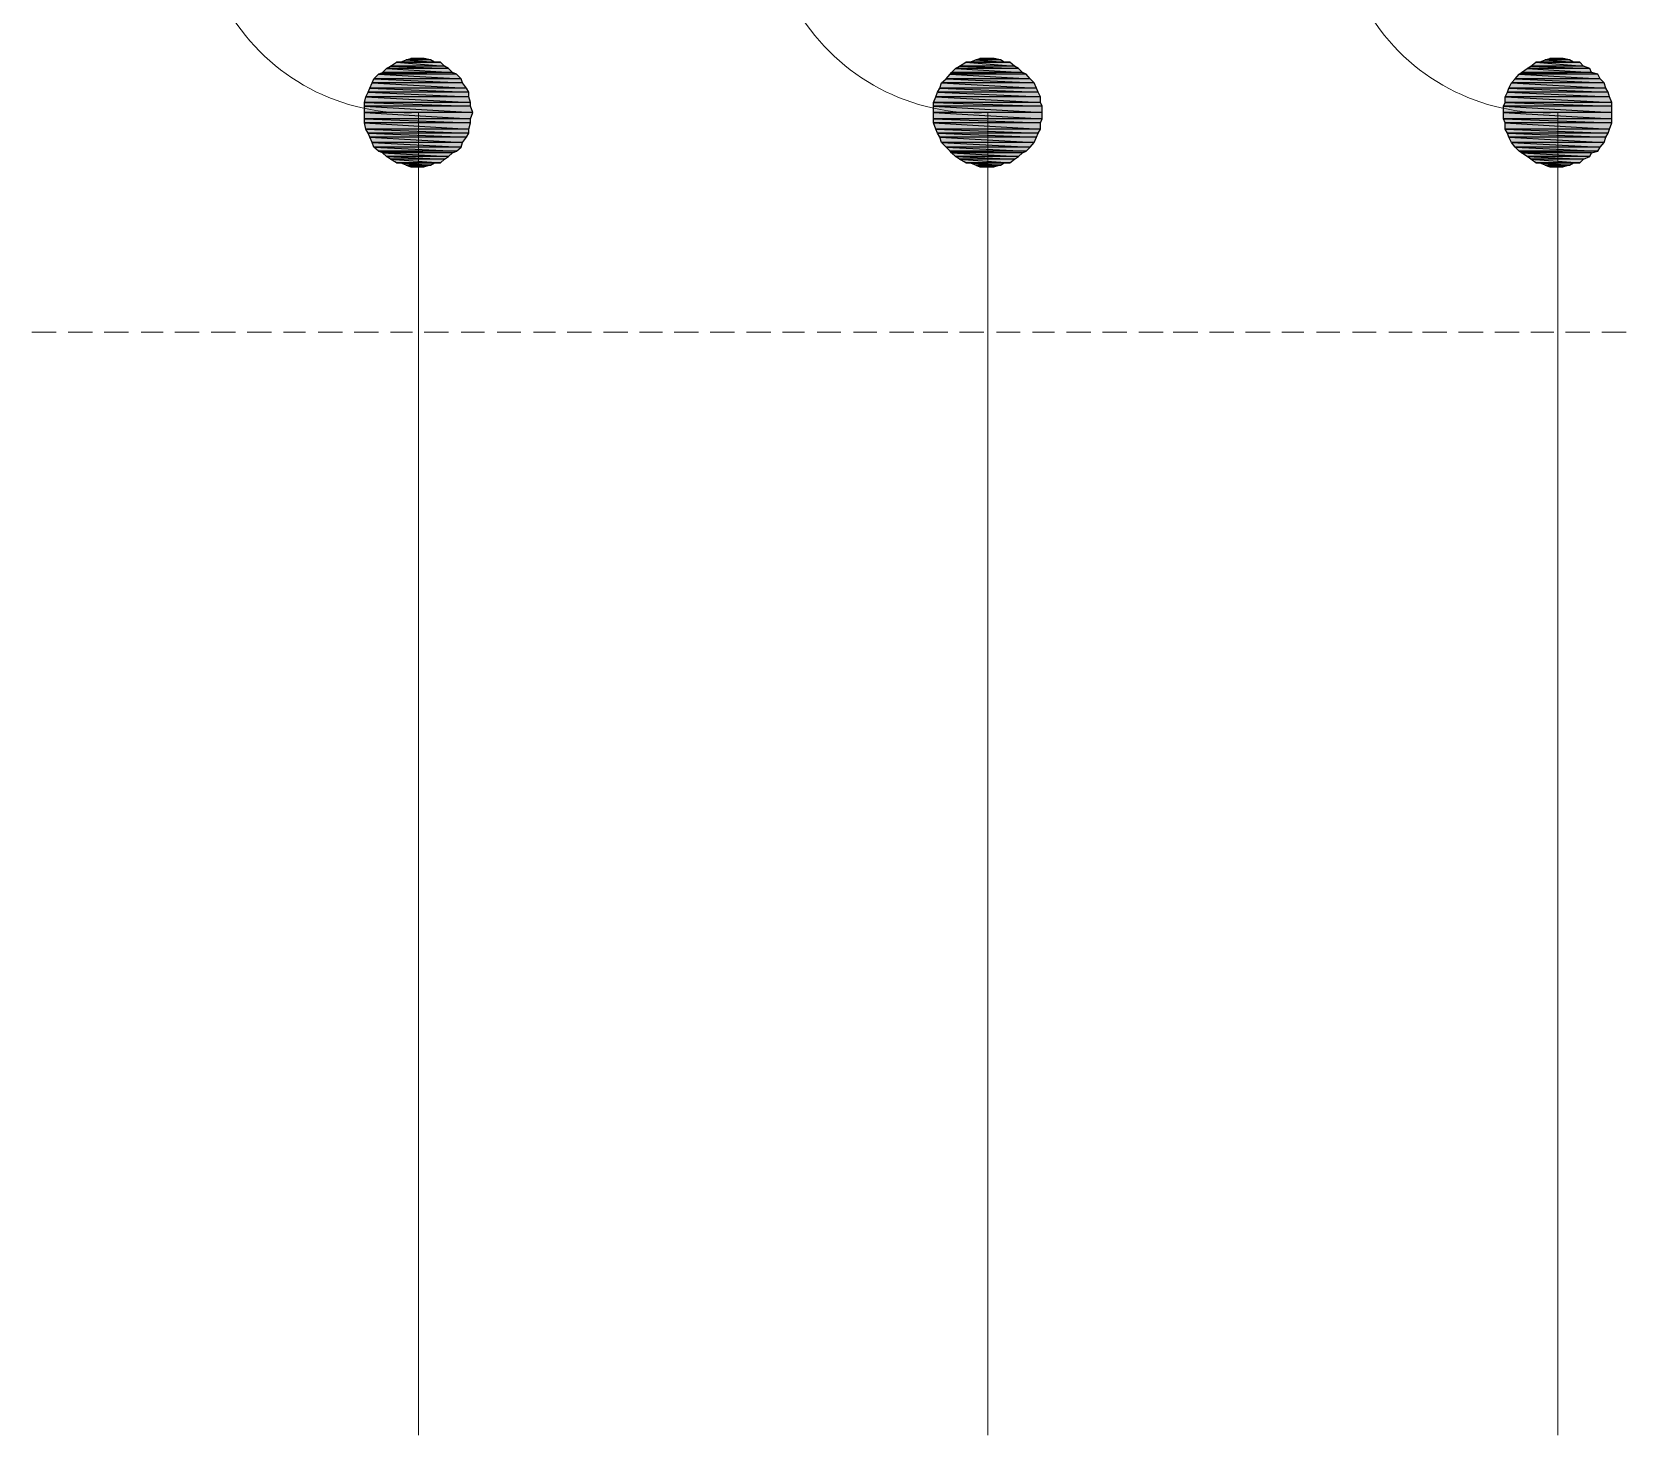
# Model space of a CAD drawing. Header units: millimetres. Extents: x 40 to 176, y -32 to 59.
# Drawn here: x 107.859 to 110.691, y 37.075 to 39.568 of the extents above; entities that cross this region are included whole.
import ezdxf

# ---------------------------------------------------------------- set-up
doc = ezdxf.new("R2010")
doc.units = ezdxf.units.MM
doc.layers.add('13 - Diagrama unifilar', color=7, linetype='Continuous', lineweight=30)

msp = doc.modelspace()

# ---------------------------------------------------------------- hatches: boundary and pattern name
at = {"layer": '13 - Diagrama unifilar', "true_color": 0x000007}
h = msp.add_hatch(color=7, dxfattribs=at)
h.paths.add_polyline_path([(108.5667, 39.5182), (108.5234, 39.5182), (108.5736, 39.514)])
h.paths.add_polyline_path([(108.5234, 39.5182), (108.5736, 39.514), (108.5136, 39.514)])
h = msp.add_hatch(color=7, dxfattribs=at)
h.paths.add_polyline_path([(108.5555, 39.521), (108.5317, 39.521), (108.5667, 39.5182)])
h.paths.add_polyline_path([(108.5317, 39.521), (108.5667, 39.5182), (108.5234, 39.5182)])
h = msp.add_hatch(color=7, dxfattribs=at)
h.paths.add_polyline_path([(109.5793, 39.5182), (109.536, 39.5182), (109.5863, 39.514)])
h.paths.add_polyline_path([(109.536, 39.5182), (109.5863, 39.514), (109.5248, 39.514)])
h = msp.add_hatch(color=7, dxfattribs=at)
h.paths.add_polyline_path([(109.5681, 39.521), (109.543, 39.521), (109.5793, 39.5182)])
h.paths.add_polyline_path([(109.543, 39.521), (109.5793, 39.5182), (109.536, 39.5182)])
h = msp.add_hatch(color=7, dxfattribs=at)
h.paths.add_polyline_path([(110.5906, 39.5182), (110.5473, 39.5182), (110.5975, 39.514)])
h.paths.add_polyline_path([(110.5473, 39.5182), (110.5975, 39.514), (110.5375, 39.514)])
h = msp.add_hatch(color=7, dxfattribs=at)
h.paths.add_polyline_path([(110.5794, 39.521), (110.5556, 39.521), (110.5906, 39.5182)])
h.paths.add_polyline_path([(110.5556, 39.521), (110.5906, 39.5182), (110.5473, 39.5182)])
h = msp.add_hatch(color=7, dxfattribs=at)
h.paths.add_polyline_path([(108.6128, 39.4931), (108.4745, 39.4931), (108.6211, 39.4847)])
h.paths.add_polyline_path([(108.4745, 39.4931), (108.6211, 39.4847), (108.4661, 39.4847)])
h = msp.add_hatch(color=7, dxfattribs=at)
h.paths.add_polyline_path([(108.6058, 39.4958), (108.4815, 39.4958), (108.6128, 39.4931)])
h.paths.add_polyline_path([(108.4815, 39.4958), (108.6128, 39.4931), (108.4745, 39.4931)])
h = msp.add_hatch(color=7, dxfattribs=at)
h.paths.add_polyline_path([(108.5988, 39.5028), (108.4884, 39.5028), (108.6058, 39.4958)])
h.paths.add_polyline_path([(108.4884, 39.5028), (108.6058, 39.4958), (108.4815, 39.4958)])
h = msp.add_hatch(color=7, dxfattribs=at)
h.paths.add_polyline_path([(108.5918, 39.507), (108.4954, 39.507), (108.5988, 39.5028)])
h.paths.add_polyline_path([(108.4954, 39.507), (108.5988, 39.5028), (108.4884, 39.5028)])
h = msp.add_hatch(color=7, dxfattribs=at)
h.paths.add_polyline_path([(108.5848, 39.514), (108.5066, 39.514), (108.5918, 39.507)])
h.paths.add_polyline_path([(108.5066, 39.514), (108.5918, 39.507), (108.4954, 39.507)])
h = msp.add_hatch(color=7, dxfattribs=at)
h.paths.add_polyline_path([(109.6254, 39.4931), (109.4899, 39.4931), (109.6324, 39.4847)])
h.paths.add_polyline_path([(109.4899, 39.4931), (109.6324, 39.4847), (109.4829, 39.4847)])
h = msp.add_hatch(color=7, dxfattribs=at)
h.paths.add_polyline_path([(109.6184, 39.4958), (109.4927, 39.4958), (109.6254, 39.4931)])
h.paths.add_polyline_path([(109.4927, 39.4958), (109.6254, 39.4931), (109.4899, 39.4931)])
h = msp.add_hatch(color=7, dxfattribs=at)
h.paths.add_polyline_path([(109.6114, 39.5028), (109.4997, 39.5028), (109.6184, 39.4958)])
h.paths.add_polyline_path([(109.4997, 39.5028), (109.6184, 39.4958), (109.4927, 39.4958)])
h = msp.add_hatch(color=7, dxfattribs=at)
h.paths.add_polyline_path([(109.6045, 39.507), (109.5067, 39.507), (109.6114, 39.5028)])
h.paths.add_polyline_path([(109.5067, 39.507), (109.6114, 39.5028), (109.4997, 39.5028)])
h = msp.add_hatch(color=7, dxfattribs=at)
h.paths.add_polyline_path([(109.5961, 39.514), (109.5179, 39.514), (109.6045, 39.507)])
h.paths.add_polyline_path([(109.5179, 39.514), (109.6045, 39.507), (109.5067, 39.507)])
h = msp.add_hatch(color=7, dxfattribs=at)
h.paths.add_polyline_path([(110.6408, 39.4931), (110.5012, 39.4931), (110.645, 39.4847)])
h.paths.add_polyline_path([(110.5012, 39.4931), (110.645, 39.4847), (110.4942, 39.4847)])
h = msp.add_hatch(color=7, dxfattribs=at)
h.paths.add_polyline_path([(110.6297, 39.4958), (110.5054, 39.4958), (110.6408, 39.4931)])
h.paths.add_polyline_path([(110.5054, 39.4958), (110.6408, 39.4931), (110.5012, 39.4931)])
h = msp.add_hatch(color=7, dxfattribs=at)
h.paths.add_polyline_path([(110.6269, 39.5028), (110.5151, 39.5028), (110.6297, 39.4958)])
h.paths.add_polyline_path([(110.5151, 39.5028), (110.6297, 39.4958), (110.5054, 39.4958)])
h = msp.add_hatch(color=7, dxfattribs=at)
h.paths.add_polyline_path([(110.6157, 39.507), (110.5221, 39.507), (110.6269, 39.5028)])
h.paths.add_polyline_path([(110.5221, 39.507), (110.6269, 39.5028), (110.5151, 39.5028)])
h = msp.add_hatch(color=7, dxfattribs=at)
h.paths.add_polyline_path([(110.6087, 39.514), (110.5305, 39.514), (110.6157, 39.507)])
h.paths.add_polyline_path([(110.5305, 39.514), (110.6157, 39.507), (110.5221, 39.507)])
h = msp.add_hatch(color=7, dxfattribs=at)
h.paths.add_polyline_path([(108.6351, 39.4609), (108.4563, 39.4609), (108.6351, 39.4525)])
h.paths.add_polyline_path([(108.4563, 39.4609), (108.6351, 39.4525), (108.4521, 39.4525)])
h = msp.add_hatch(color=7, dxfattribs=at)
h.paths.add_polyline_path([(108.6309, 39.4679), (108.4591, 39.4679), (108.6351, 39.4609)])
h.paths.add_polyline_path([(108.4591, 39.4679), (108.6351, 39.4609), (108.4563, 39.4609)])
h = msp.add_hatch(color=7, dxfattribs=at)
h.paths.add_polyline_path([(108.6239, 39.4777), (108.4633, 39.4777), (108.6309, 39.4679)])
h.paths.add_polyline_path([(108.4633, 39.4777), (108.6309, 39.4679), (108.4591, 39.4679)])
h = msp.add_hatch(color=7, dxfattribs=at)
h.paths.add_polyline_path([(108.6211, 39.4847), (108.4661, 39.4847), (108.6239, 39.4777)])
h.paths.add_polyline_path([(108.4661, 39.4847), (108.6239, 39.4777), (108.4633, 39.4777)])
h = msp.add_hatch(color=7, dxfattribs=at)
h.paths.add_polyline_path([(109.6464, 39.4609), (109.4676, 39.4609), (109.6505, 39.4525)])
h.paths.add_polyline_path([(109.4676, 39.4609), (109.6505, 39.4525), (109.4648, 39.4525)])
h = msp.add_hatch(color=7, dxfattribs=at)
h.paths.add_polyline_path([(109.6436, 39.4679), (109.4718, 39.4679), (109.6464, 39.4609)])
h.paths.add_polyline_path([(109.4718, 39.4679), (109.6464, 39.4609), (109.4676, 39.4609)])
h = msp.add_hatch(color=7, dxfattribs=at)
h.paths.add_polyline_path([(109.6394, 39.4777), (109.4746, 39.4777), (109.6436, 39.4679)])
h.paths.add_polyline_path([(109.4746, 39.4777), (109.6436, 39.4679), (109.4718, 39.4679)])
h = msp.add_hatch(color=7, dxfattribs=at)
h.paths.add_polyline_path([(109.6324, 39.4847), (109.4829, 39.4847), (109.6394, 39.4777)])
h.paths.add_polyline_path([(109.4829, 39.4847), (109.6394, 39.4777), (109.4746, 39.4777)])
h = msp.add_hatch(color=7, dxfattribs=at)
h.paths.add_polyline_path([(110.659, 39.4609), (110.4802, 39.4609), (110.6618, 39.4525)])
h.paths.add_polyline_path([(110.4802, 39.4609), (110.6618, 39.4525), (110.476, 39.4525)])
h = msp.add_hatch(color=7, dxfattribs=at)
h.paths.add_polyline_path([(110.6548, 39.4679), (110.483, 39.4679), (110.659, 39.4609)])
h.paths.add_polyline_path([(110.483, 39.4679), (110.659, 39.4609), (110.4802, 39.4609)])
h = msp.add_hatch(color=7, dxfattribs=at)
h.paths.add_polyline_path([(110.652, 39.4777), (110.4872, 39.4777), (110.6548, 39.4679)])
h.paths.add_polyline_path([(110.4872, 39.4777), (110.6548, 39.4679), (110.483, 39.4679)])
h = msp.add_hatch(color=7, dxfattribs=at)
h.paths.add_polyline_path([(110.645, 39.4847), (110.4942, 39.4847), (110.652, 39.4777)])
h.paths.add_polyline_path([(110.4942, 39.4847), (110.652, 39.4777), (110.4872, 39.4777)])
h = msp.add_hatch(color=7, dxfattribs=at)
h.paths.add_polyline_path([(108.6351, 39.4525), (108.4521, 39.4525), (108.6379, 39.4428)])
h.paths.add_polyline_path([(108.4521, 39.4525), (108.6379, 39.4428), (108.4493, 39.4428)])
h = msp.add_hatch(color=7, dxfattribs=at)
h.paths.add_polyline_path([(108.6379, 39.4428), (108.4493, 39.4428), (108.6379, 39.4358)])
h.paths.add_polyline_path([(108.4493, 39.4428), (108.6379, 39.4358), (108.4493, 39.4358)])
h = msp.add_hatch(color=7, dxfattribs=at)
h.paths.add_polyline_path([(108.6379, 39.4358), (108.4493, 39.4358), (108.6421, 39.4246)])
h.paths.add_polyline_path([(108.4493, 39.4358), (108.6421, 39.4246), (108.4493, 39.4246)])
h = msp.add_hatch(color=7, dxfattribs=at)
h.paths.add_polyline_path([(109.6505, 39.4525), (109.4648, 39.4525), (109.6505, 39.4428)])
h.paths.add_polyline_path([(109.4648, 39.4525), (109.6505, 39.4428), (109.4606, 39.4428)])
h = msp.add_hatch(color=7, dxfattribs=at)
h.paths.add_polyline_path([(109.6505, 39.4428), (109.4606, 39.4428), (109.6533, 39.4358)])
h.paths.add_polyline_path([(109.4606, 39.4428), (109.6533, 39.4358), (109.4606, 39.4358)])
h = msp.add_hatch(color=7, dxfattribs=at)
h.paths.add_polyline_path([(109.6533, 39.4358), (109.4606, 39.4358), (109.6533, 39.4246)])
h.paths.add_polyline_path([(109.4606, 39.4358), (109.6533, 39.4246), (109.4606, 39.4246)])
h = msp.add_hatch(color=7, dxfattribs=at)
h.paths.add_polyline_path([(110.666, 39.4428), (110.476, 39.4428), (110.666, 39.4358)])
h.paths.add_polyline_path([(110.476, 39.4428), (110.666, 39.4358), (110.4732, 39.4358)])
h = msp.add_hatch(color=7, dxfattribs=at)
h.paths.add_polyline_path([(110.666, 39.4358), (110.4732, 39.4358), (110.666, 39.4246)])
h.paths.add_polyline_path([(110.4732, 39.4358), (110.666, 39.4246), (110.4732, 39.4246)])
h = msp.add_hatch(color=7, dxfattribs=at)
h.paths.add_polyline_path([(110.6618, 39.4525), (110.476, 39.4525), (110.666, 39.4428)])
h.paths.add_polyline_path([(110.476, 39.4525), (110.666, 39.4428), (110.476, 39.4428)])
h = msp.add_hatch(color=7, dxfattribs=at)
h.paths.add_polyline_path([(108.6421, 39.4246), (108.4493, 39.4246), (108.6379, 39.4134)])
h.paths.add_polyline_path([(108.4493, 39.4246), (108.6379, 39.4134), (108.4493, 39.4134)])
h = msp.add_hatch(color=7, dxfattribs=at)
h.paths.add_polyline_path([(108.6379, 39.4134), (108.4493, 39.4134), (108.6379, 39.4065)])
h.paths.add_polyline_path([(108.4493, 39.4134), (108.6379, 39.4065), (108.4493, 39.4065)])
h = msp.add_hatch(color=7, dxfattribs=at)
h.paths.add_polyline_path([(108.6379, 39.4065), (108.4493, 39.4065), (108.6351, 39.3953)])
h.paths.add_polyline_path([(108.4493, 39.4065), (108.6351, 39.3953), (108.4521, 39.3953)])
h = msp.add_hatch(color=7, dxfattribs=at)
h.paths.add_polyline_path([(109.6533, 39.4246), (109.4606, 39.4246), (109.6533, 39.4134)])
h.paths.add_polyline_path([(109.4606, 39.4246), (109.6533, 39.4134), (109.4606, 39.4134)])
h = msp.add_hatch(color=7, dxfattribs=at)
h.paths.add_polyline_path([(109.6533, 39.4134), (109.4606, 39.4134), (109.6505, 39.4065)])
h.paths.add_polyline_path([(109.4606, 39.4134), (109.6505, 39.4065), (109.4606, 39.4065)])
h = msp.add_hatch(color=7, dxfattribs=at)
h.paths.add_polyline_path([(109.6505, 39.4065), (109.4606, 39.4065), (109.6505, 39.3953)])
h.paths.add_polyline_path([(109.4606, 39.4065), (109.6505, 39.3953), (109.4648, 39.3953)])
h = msp.add_hatch(color=7, dxfattribs=at)
h.paths.add_polyline_path([(110.666, 39.4246), (110.4732, 39.4246), (110.666, 39.4134)])
h.paths.add_polyline_path([(110.4732, 39.4246), (110.666, 39.4134), (110.4732, 39.4134)])
h = msp.add_hatch(color=7, dxfattribs=at)
h.paths.add_polyline_path([(110.666, 39.4134), (110.4732, 39.4134), (110.666, 39.4065)])
h.paths.add_polyline_path([(110.4732, 39.4134), (110.666, 39.4065), (110.476, 39.4065)])
h = msp.add_hatch(color=7, dxfattribs=at)
h.paths.add_polyline_path([(110.666, 39.4065), (110.476, 39.4065), (110.6618, 39.3953)])
h.paths.add_polyline_path([(110.476, 39.4065), (110.6618, 39.3953), (110.476, 39.3953)])
h = msp.add_hatch(color=7, dxfattribs=at)
h.paths.add_polyline_path([(108.6351, 39.3953), (108.4521, 39.3953), (108.6351, 39.3883)])
h.paths.add_polyline_path([(108.4521, 39.3953), (108.6351, 39.3883), (108.4563, 39.3883)])
h = msp.add_hatch(color=7, dxfattribs=at)
h.paths.add_polyline_path([(108.6351, 39.3883), (108.4563, 39.3883), (108.6309, 39.3813)])
h.paths.add_polyline_path([(108.4563, 39.3883), (108.6309, 39.3813), (108.4591, 39.3813)])
h = msp.add_hatch(color=7, dxfattribs=at)
h.paths.add_polyline_path([(108.6309, 39.3813), (108.4591, 39.3813), (108.6239, 39.3715)])
h.paths.add_polyline_path([(108.4591, 39.3813), (108.6239, 39.3715), (108.4633, 39.3715)])
h = msp.add_hatch(color=7, dxfattribs=at)
h.paths.add_polyline_path([(109.6505, 39.3953), (109.4648, 39.3953), (109.6464, 39.3883)])
h.paths.add_polyline_path([(109.4648, 39.3953), (109.6464, 39.3883), (109.4676, 39.3883)])
h = msp.add_hatch(color=7, dxfattribs=at)
h.paths.add_polyline_path([(109.6464, 39.3883), (109.4676, 39.3883), (109.6436, 39.3813)])
h.paths.add_polyline_path([(109.4676, 39.3883), (109.6436, 39.3813), (109.4718, 39.3813)])
h = msp.add_hatch(color=7, dxfattribs=at)
h.paths.add_polyline_path([(109.6436, 39.3813), (109.4718, 39.3813), (109.6394, 39.3715)])
h.paths.add_polyline_path([(109.4718, 39.3813), (109.6394, 39.3715), (109.4746, 39.3715)])
h = msp.add_hatch(color=7, dxfattribs=at)
h.paths.add_polyline_path([(110.6618, 39.3953), (110.476, 39.3953), (110.659, 39.3883)])
h.paths.add_polyline_path([(110.476, 39.3953), (110.659, 39.3883), (110.4802, 39.3883)])
h = msp.add_hatch(color=7, dxfattribs=at)
h.paths.add_polyline_path([(110.659, 39.3883), (110.4802, 39.3883), (110.6548, 39.3813)])
h.paths.add_polyline_path([(110.4802, 39.3883), (110.6548, 39.3813), (110.483, 39.3813)])
h = msp.add_hatch(color=7, dxfattribs=at)
h.paths.add_polyline_path([(110.6548, 39.3813), (110.483, 39.3813), (110.652, 39.3715)])
h.paths.add_polyline_path([(110.483, 39.3813), (110.652, 39.3715), (110.4872, 39.3715)])
h = msp.add_hatch(color=7, dxfattribs=at)
h.paths.add_polyline_path([(108.6239, 39.3715), (108.4633, 39.3715), (108.6211, 39.3632)])
h.paths.add_polyline_path([(108.4633, 39.3715), (108.6211, 39.3632), (108.4661, 39.3632)])
h = msp.add_hatch(color=7, dxfattribs=at)
h.paths.add_polyline_path([(108.6211, 39.3632), (108.4661, 39.3632), (108.6128, 39.3562)])
h.paths.add_polyline_path([(108.4661, 39.3632), (108.6128, 39.3562), (108.4745, 39.3562)])
h = msp.add_hatch(color=7, dxfattribs=at)
h.paths.add_polyline_path([(108.6128, 39.3562), (108.4745, 39.3562), (108.6058, 39.3534)])
h.paths.add_polyline_path([(108.4745, 39.3562), (108.6058, 39.3534), (108.4815, 39.3534)])
h = msp.add_hatch(color=7, dxfattribs=at)
h.paths.add_polyline_path([(108.6058, 39.3534), (108.4815, 39.3534), (108.5988, 39.3464)])
h.paths.add_polyline_path([(108.4815, 39.3534), (108.5988, 39.3464), (108.4884, 39.3464)])
h = msp.add_hatch(color=7, dxfattribs=at)
h.paths.add_polyline_path([(108.5988, 39.3464), (108.4884, 39.3464), (108.5918, 39.3422)])
h.paths.add_polyline_path([(108.4884, 39.3464), (108.5918, 39.3422), (108.4954, 39.3422)])
h = msp.add_hatch(color=7, dxfattribs=at)
h.paths.add_polyline_path([(109.6394, 39.3715), (109.4746, 39.3715), (109.6324, 39.3632)])
h.paths.add_polyline_path([(109.4746, 39.3715), (109.6324, 39.3632), (109.4829, 39.3632)])
h = msp.add_hatch(color=7, dxfattribs=at)
h.paths.add_polyline_path([(109.6324, 39.3632), (109.4829, 39.3632), (109.6254, 39.3562)])
h.paths.add_polyline_path([(109.4829, 39.3632), (109.6254, 39.3562), (109.4899, 39.3562)])
h = msp.add_hatch(color=7, dxfattribs=at)
h.paths.add_polyline_path([(109.6254, 39.3562), (109.4899, 39.3562), (109.6184, 39.3534)])
h.paths.add_polyline_path([(109.4899, 39.3562), (109.6184, 39.3534), (109.4927, 39.3534)])
h = msp.add_hatch(color=7, dxfattribs=at)
h.paths.add_polyline_path([(109.6184, 39.3534), (109.4927, 39.3534), (109.6114, 39.3464)])
h.paths.add_polyline_path([(109.4927, 39.3534), (109.6114, 39.3464), (109.4997, 39.3464)])
h = msp.add_hatch(color=7, dxfattribs=at)
h.paths.add_polyline_path([(109.6114, 39.3464), (109.4997, 39.3464), (109.6045, 39.3422)])
h.paths.add_polyline_path([(109.4997, 39.3464), (109.6045, 39.3422), (109.5067, 39.3422)])
h = msp.add_hatch(color=7, dxfattribs=at)
h.paths.add_polyline_path([(110.652, 39.3715), (110.4872, 39.3715), (110.645, 39.3632)])
h.paths.add_polyline_path([(110.4872, 39.3715), (110.645, 39.3632), (110.4942, 39.3632)])
h = msp.add_hatch(color=7, dxfattribs=at)
h.paths.add_polyline_path([(110.645, 39.3632), (110.4942, 39.3632), (110.6408, 39.3562)])
h.paths.add_polyline_path([(110.4942, 39.3632), (110.6408, 39.3562), (110.5012, 39.3562)])
h = msp.add_hatch(color=7, dxfattribs=at)
h.paths.add_polyline_path([(110.6408, 39.3562), (110.5012, 39.3562), (110.6297, 39.3534)])
h.paths.add_polyline_path([(110.5012, 39.3562), (110.6297, 39.3534), (110.5054, 39.3534)])
h = msp.add_hatch(color=7, dxfattribs=at)
h.paths.add_polyline_path([(110.6297, 39.3534), (110.5054, 39.3534), (110.6269, 39.3464)])
h.paths.add_polyline_path([(110.5054, 39.3534), (110.6269, 39.3464), (110.5151, 39.3464)])
h = msp.add_hatch(color=7, dxfattribs=at)
h.paths.add_polyline_path([(110.6269, 39.3464), (110.5151, 39.3464), (110.6157, 39.3422)])
h.paths.add_polyline_path([(110.5151, 39.3464), (110.6157, 39.3422), (110.5221, 39.3422)])
h = msp.add_hatch(color=7, dxfattribs=at)
h.paths.add_polyline_path([(108.5918, 39.3422), (108.4954, 39.3422), (108.5848, 39.3352)])
h.paths.add_polyline_path([(108.4954, 39.3422), (108.5848, 39.3352), (108.5066, 39.3352)])
h = msp.add_hatch(color=7, dxfattribs=at)
h.paths.add_polyline_path([(108.5736, 39.3352), (108.5136, 39.3352), (108.5667, 39.331)])
h.paths.add_polyline_path([(108.5136, 39.3352), (108.5667, 39.331), (108.5234, 39.331)])
h = msp.add_hatch(color=7, dxfattribs=at)
h.paths.add_polyline_path([(108.5234, 39.331), (108.5317, 39.3282), (108.5555, 39.3282)])
h.paths.add_polyline_path([(108.5317, 39.3282), (108.5555, 39.3282), (108.5485, 39.3282)])
for points in [[(108.5234, 39.331), (108.5667, 39.331), (108.5555, 39.3282)], [(109.536, 39.331), (109.5793, 39.331), (109.5681, 39.3282)], [(110.5473, 39.331), (110.5906, 39.331), (110.5794, 39.3282)]]:
    msp.add_hatch(color=7, dxfattribs=at).paths.add_polyline_path(points)
h = msp.add_hatch(color=7, dxfattribs=at)
h.paths.add_polyline_path([(109.6045, 39.3422), (109.5067, 39.3422), (109.5961, 39.3352)])
h.paths.add_polyline_path([(109.5067, 39.3422), (109.5961, 39.3352), (109.5179, 39.3352)])
h = msp.add_hatch(color=7, dxfattribs=at)
h.paths.add_polyline_path([(109.5863, 39.3352), (109.5248, 39.3352), (109.5793, 39.331)])
h.paths.add_polyline_path([(109.5248, 39.3352), (109.5793, 39.331), (109.536, 39.331)])
h = msp.add_hatch(color=7, dxfattribs=at)
h.paths.add_polyline_path([(109.536, 39.331), (109.543, 39.3282), (109.5681, 39.3282)])
h.paths.add_polyline_path([(109.543, 39.3282), (109.5681, 39.3282), (109.5612, 39.3282)])
h = msp.add_hatch(color=7, dxfattribs=at)
h.paths.add_polyline_path([(110.6157, 39.3422), (110.5221, 39.3422), (110.6087, 39.3352)])
h.paths.add_polyline_path([(110.5221, 39.3422), (110.6087, 39.3352), (110.5305, 39.3352)])
h = msp.add_hatch(color=7, dxfattribs=at)
h.paths.add_polyline_path([(110.5975, 39.3352), (110.5375, 39.3352), (110.5906, 39.331)])
h.paths.add_polyline_path([(110.5375, 39.3352), (110.5906, 39.331), (110.5473, 39.331)])
h = msp.add_hatch(color=7, dxfattribs=at)
h.paths.add_polyline_path([(110.5473, 39.331), (110.5556, 39.3282), (110.5794, 39.3282)])
h.paths.add_polyline_path([(110.5556, 39.3282), (110.5794, 39.3282), (110.5724, 39.3282)])

# ---------------------------------------------------------------- linework, layer by layer
at = {"layer": '13 - Diagrama unifilar', "color": 7, "linetype": 'Continuous', "lineweight": -2, "true_color": 0x000007}
for points in [[(108.5234, 39.5182), (108.5736, 39.514), (108.5136, 39.514)], [(108.5317, 39.521), (108.5667, 39.5182), (108.5234, 39.5182)], [(108.5667, 39.5182), (108.5234, 39.5182), (108.5736, 39.514)], [(108.5485, 39.521), (108.5555, 39.521), (108.5317, 39.521)], [(108.5555, 39.521), (108.5317, 39.521), (108.5667, 39.5182)], [(109.536, 39.5182), (109.5863, 39.514), (109.5248, 39.514)], [(109.543, 39.521), (109.5793, 39.5182), (109.536, 39.5182)], [(109.5793, 39.5182), (109.536, 39.5182), (109.5863, 39.514)], [(109.5612, 39.521), (109.5681, 39.521), (109.543, 39.521)], [(109.5681, 39.521), (109.543, 39.521), (109.5793, 39.5182)], [(110.5473, 39.5182), (110.5975, 39.514), (110.5375, 39.514)], [(110.5556, 39.521), (110.5906, 39.5182), (110.5473, 39.5182)], [(110.5906, 39.5182), (110.5473, 39.5182), (110.5975, 39.514)], [(110.5724, 39.521), (110.5794, 39.521), (110.5556, 39.521)], [(110.5794, 39.521), (110.5556, 39.521), (110.5906, 39.5182)], [(108.4745, 39.4931), (108.6211, 39.4847), (108.4661, 39.4847)], [(108.4815, 39.4958), (108.6128, 39.4931), (108.4745, 39.4931)], [(108.6128, 39.4931), (108.4745, 39.4931), (108.6211, 39.4847)], [(108.4884, 39.5028), (108.6058, 39.4958), (108.4815, 39.4958)], [(108.6058, 39.4958), (108.4815, 39.4958), (108.6128, 39.4931)], [(108.4954, 39.507), (108.5988, 39.5028), (108.4884, 39.5028)], [(108.5988, 39.5028), (108.4884, 39.5028), (108.6058, 39.4958)], [(108.5066, 39.514), (108.5918, 39.507), (108.4954, 39.507)], [(108.5918, 39.507), (108.4954, 39.507), (108.5988, 39.5028)], [(108.5136, 39.514), (108.5848, 39.514), (108.5066, 39.514)], [(108.5848, 39.514), (108.5066, 39.514), (108.5918, 39.507)], [(108.5736, 39.514), (108.5136, 39.514), (108.5848, 39.514)], [(109.4899, 39.4931), (109.6324, 39.4847), (109.4829, 39.4847)], [(109.4927, 39.4958), (109.6254, 39.4931), (109.4899, 39.4931)], [(109.6254, 39.4931), (109.4899, 39.4931), (109.6324, 39.4847)], [(109.4997, 39.5028), (109.6184, 39.4958), (109.4927, 39.4958)], [(109.6184, 39.4958), (109.4927, 39.4958), (109.6254, 39.4931)], [(109.5067, 39.507), (109.6114, 39.5028), (109.4997, 39.5028)], [(109.6114, 39.5028), (109.4997, 39.5028), (109.6184, 39.4958)], [(109.5179, 39.514), (109.6045, 39.507), (109.5067, 39.507)], [(109.6045, 39.507), (109.5067, 39.507), (109.6114, 39.5028)], [(109.5248, 39.514), (109.5961, 39.514), (109.5179, 39.514)], [(109.5961, 39.514), (109.5179, 39.514), (109.6045, 39.507)], [(109.5863, 39.514), (109.5248, 39.514), (109.5961, 39.514)], [(110.5012, 39.4931), (110.645, 39.4847), (110.4942, 39.4847)], [(110.5054, 39.4958), (110.6408, 39.4931), (110.5012, 39.4931)], [(110.6408, 39.4931), (110.5012, 39.4931), (110.645, 39.4847)], [(110.5151, 39.5028), (110.6297, 39.4958), (110.5054, 39.4958)], [(110.6297, 39.4958), (110.5054, 39.4958), (110.6408, 39.4931)], [(110.5221, 39.507), (110.6269, 39.5028), (110.5151, 39.5028)], [(110.6269, 39.5028), (110.5151, 39.5028), (110.6297, 39.4958)], [(110.5305, 39.514), (110.6157, 39.507), (110.5221, 39.507)], [(110.6157, 39.507), (110.5221, 39.507), (110.6269, 39.5028)], [(110.5375, 39.514), (110.6087, 39.514), (110.5305, 39.514)], [(110.6087, 39.514), (110.5305, 39.514), (110.6157, 39.507)], [(110.5975, 39.514), (110.5375, 39.514), (110.6087, 39.514)], [(108.4563, 39.4609), (108.6351, 39.4525), (108.4521, 39.4525)], [(108.4591, 39.4679), (108.6351, 39.4609), (108.4563, 39.4609)], [(108.6351, 39.4609), (108.4563, 39.4609), (108.6351, 39.4525)], [(108.4633, 39.4777), (108.6309, 39.4679), (108.4591, 39.4679)], [(108.6309, 39.4679), (108.4591, 39.4679), (108.6351, 39.4609)], [(108.4661, 39.4847), (108.6239, 39.4777), (108.4633, 39.4777)], [(108.6239, 39.4777), (108.4633, 39.4777), (108.6309, 39.4679)], [(108.6211, 39.4847), (108.4661, 39.4847), (108.6239, 39.4777)], [(109.4676, 39.4609), (109.6505, 39.4525), (109.4648, 39.4525)], [(109.4718, 39.4679), (109.6464, 39.4609), (109.4676, 39.4609)], [(109.6464, 39.4609), (109.4676, 39.4609), (109.6505, 39.4525)], [(109.4746, 39.4777), (109.6436, 39.4679), (109.4718, 39.4679)], [(109.6436, 39.4679), (109.4718, 39.4679), (109.6464, 39.4609)], [(109.4829, 39.4847), (109.6394, 39.4777), (109.4746, 39.4777)], [(109.6394, 39.4777), (109.4746, 39.4777), (109.6436, 39.4679)], [(109.6324, 39.4847), (109.4829, 39.4847), (109.6394, 39.4777)], [(110.4802, 39.4609), (110.6618, 39.4525), (110.476, 39.4525)], [(110.483, 39.4679), (110.659, 39.4609), (110.4802, 39.4609)], [(110.659, 39.4609), (110.4802, 39.4609), (110.6618, 39.4525)], [(110.4872, 39.4777), (110.6548, 39.4679), (110.483, 39.4679)], [(110.6548, 39.4679), (110.483, 39.4679), (110.659, 39.4609)], [(110.4942, 39.4847), (110.652, 39.4777), (110.4872, 39.4777)], [(110.652, 39.4777), (110.4872, 39.4777), (110.6548, 39.4679)], [(110.645, 39.4847), (110.4942, 39.4847), (110.652, 39.4777)], [(108.4521, 39.4525), (108.6379, 39.4428), (108.4493, 39.4428)], [(108.6379, 39.4428), (108.4493, 39.4428), (108.6379, 39.4358)], [(108.4493, 39.4428), (108.6379, 39.4358), (108.4493, 39.4358)], [(108.6379, 39.4358), (108.4493, 39.4358), (108.6421, 39.4246)], [(108.4493, 39.4358), (108.6421, 39.4246), (108.4493, 39.4246)], [(108.6351, 39.4525), (108.4521, 39.4525), (108.6379, 39.4428)], [(109.4648, 39.4525), (109.6505, 39.4428), (109.4606, 39.4428)], [(109.6505, 39.4428), (109.4606, 39.4428), (109.6533, 39.4358)], [(109.4606, 39.4428), (109.6533, 39.4358), (109.4606, 39.4358)], [(109.6533, 39.4358), (109.4606, 39.4358), (109.6533, 39.4246)], [(109.4606, 39.4358), (109.6533, 39.4246), (109.4606, 39.4246)], [(109.6505, 39.4525), (109.4648, 39.4525), (109.6505, 39.4428)], [(110.476, 39.4428), (110.666, 39.4358), (110.4732, 39.4358)], [(110.666, 39.4358), (110.4732, 39.4358), (110.666, 39.4246)], [(110.4732, 39.4358), (110.666, 39.4246), (110.4732, 39.4246)], [(110.6618, 39.4525), (110.476, 39.4525), (110.666, 39.4428)], [(110.476, 39.4525), (110.666, 39.4428), (110.476, 39.4428)], [(110.666, 39.4428), (110.476, 39.4428), (110.666, 39.4358)], [(108.6421, 39.4246), (108.4493, 39.4246), (108.6379, 39.4134)], [(108.4493, 39.4246), (108.6379, 39.4134), (108.4493, 39.4134)], [(108.6379, 39.4134), (108.4493, 39.4134), (108.6379, 39.4065)], [(108.4493, 39.4134), (108.6379, 39.4065), (108.4493, 39.4065)], [(108.6379, 39.4065), (108.4493, 39.4065), (108.6351, 39.3953)], [(108.4493, 39.4065), (108.6351, 39.3953), (108.4521, 39.3953)], [(109.6533, 39.4246), (109.4606, 39.4246), (109.6533, 39.4134)], [(109.4606, 39.4246), (109.6533, 39.4134), (109.4606, 39.4134)], [(109.6533, 39.4134), (109.4606, 39.4134), (109.6505, 39.4065)], [(109.4606, 39.4134), (109.6505, 39.4065), (109.4606, 39.4065)], [(109.6505, 39.4065), (109.4606, 39.4065), (109.6505, 39.3953)], [(109.4606, 39.4065), (109.6505, 39.3953), (109.4648, 39.3953)], [(110.666, 39.4246), (110.4732, 39.4246), (110.666, 39.4134)], [(110.4732, 39.4246), (110.666, 39.4134), (110.4732, 39.4134)], [(110.666, 39.4134), (110.4732, 39.4134), (110.666, 39.4065)], [(110.4732, 39.4134), (110.666, 39.4065), (110.476, 39.4065)], [(110.666, 39.4065), (110.476, 39.4065), (110.6618, 39.3953)], [(110.476, 39.4065), (110.6618, 39.3953), (110.476, 39.3953)], [(108.6351, 39.3953), (108.4521, 39.3953), (108.6351, 39.3883)], [(108.4521, 39.3953), (108.6351, 39.3883), (108.4563, 39.3883)], [(108.6351, 39.3883), (108.4563, 39.3883), (108.6309, 39.3813)], [(108.4563, 39.3883), (108.6309, 39.3813), (108.4591, 39.3813)], [(108.6309, 39.3813), (108.4591, 39.3813), (108.6239, 39.3715)], [(108.4591, 39.3813), (108.6239, 39.3715), (108.4633, 39.3715)], [(109.6505, 39.3953), (109.4648, 39.3953), (109.6464, 39.3883)], [(109.4648, 39.3953), (109.6464, 39.3883), (109.4676, 39.3883)], [(109.6464, 39.3883), (109.4676, 39.3883), (109.6436, 39.3813)], [(109.4676, 39.3883), (109.6436, 39.3813), (109.4718, 39.3813)], [(109.6436, 39.3813), (109.4718, 39.3813), (109.6394, 39.3715)], [(109.4718, 39.3813), (109.6394, 39.3715), (109.4746, 39.3715)], [(110.6618, 39.3953), (110.476, 39.3953), (110.659, 39.3883)], [(110.476, 39.3953), (110.659, 39.3883), (110.4802, 39.3883)], [(110.659, 39.3883), (110.4802, 39.3883), (110.6548, 39.3813)], [(110.4802, 39.3883), (110.6548, 39.3813), (110.483, 39.3813)], [(110.6548, 39.3813), (110.483, 39.3813), (110.652, 39.3715)], [(110.483, 39.3813), (110.652, 39.3715), (110.4872, 39.3715)], [(108.6239, 39.3715), (108.4633, 39.3715), (108.6211, 39.3632)], [(108.4633, 39.3715), (108.6211, 39.3632), (108.4661, 39.3632)], [(108.6211, 39.3632), (108.4661, 39.3632), (108.6128, 39.3562)], [(108.4661, 39.3632), (108.6128, 39.3562), (108.4745, 39.3562)], [(108.6128, 39.3562), (108.4745, 39.3562), (108.6058, 39.3534)], [(108.4745, 39.3562), (108.6058, 39.3534), (108.4815, 39.3534)], [(108.6058, 39.3534), (108.4815, 39.3534), (108.5988, 39.3464)], [(108.4815, 39.3534), (108.5988, 39.3464), (108.4884, 39.3464)], [(108.5988, 39.3464), (108.4884, 39.3464), (108.5918, 39.3422)], [(108.4884, 39.3464), (108.5918, 39.3422), (108.4954, 39.3422)], [(109.6394, 39.3715), (109.4746, 39.3715), (109.6324, 39.3632)], [(109.4746, 39.3715), (109.6324, 39.3632), (109.4829, 39.3632)], [(109.6324, 39.3632), (109.4829, 39.3632), (109.6254, 39.3562)], [(109.4829, 39.3632), (109.6254, 39.3562), (109.4899, 39.3562)], [(109.6254, 39.3562), (109.4899, 39.3562), (109.6184, 39.3534)], [(109.4899, 39.3562), (109.6184, 39.3534), (109.4927, 39.3534)], [(109.6184, 39.3534), (109.4927, 39.3534), (109.6114, 39.3464)], [(109.4927, 39.3534), (109.6114, 39.3464), (109.4997, 39.3464)], [(109.6114, 39.3464), (109.4997, 39.3464), (109.6045, 39.3422)], [(109.4997, 39.3464), (109.6045, 39.3422), (109.5067, 39.3422)], [(110.652, 39.3715), (110.4872, 39.3715), (110.645, 39.3632)], [(110.4872, 39.3715), (110.645, 39.3632), (110.4942, 39.3632)], [(110.645, 39.3632), (110.4942, 39.3632), (110.6408, 39.3562)], [(110.4942, 39.3632), (110.6408, 39.3562), (110.5012, 39.3562)], [(110.6408, 39.3562), (110.5012, 39.3562), (110.6297, 39.3534)], [(110.5012, 39.3562), (110.6297, 39.3534), (110.5054, 39.3534)], [(110.6297, 39.3534), (110.5054, 39.3534), (110.6269, 39.3464)], [(110.5054, 39.3534), (110.6269, 39.3464), (110.5151, 39.3464)], [(110.6269, 39.3464), (110.5151, 39.3464), (110.6157, 39.3422)], [(110.5151, 39.3464), (110.6157, 39.3422), (110.5221, 39.3422)], [(108.5918, 39.3422), (108.4954, 39.3422), (108.5848, 39.3352)], [(108.4954, 39.3422), (108.5848, 39.3352), (108.5066, 39.3352)], [(108.5848, 39.3352), (108.5066, 39.3352), (108.5736, 39.3352)], [(108.5066, 39.3352), (108.5736, 39.3352), (108.5136, 39.3352)], [(108.5736, 39.3352), (108.5136, 39.3352), (108.5667, 39.331)], [(108.5136, 39.3352), (108.5667, 39.331), (108.5234, 39.331)], [(108.5234, 39.331), (108.5317, 39.3282), (108.5555, 39.3282)], [(108.5234, 39.331), (108.5667, 39.331), (108.5555, 39.3282)], [(108.5317, 39.3282), (108.5555, 39.3282), (108.5485, 39.3282)], [(109.6045, 39.3422), (109.5067, 39.3422), (109.5961, 39.3352)], [(109.5067, 39.3422), (109.5961, 39.3352), (109.5179, 39.3352)], [(109.5961, 39.3352), (109.5179, 39.3352), (109.5863, 39.3352)], [(109.5179, 39.3352), (109.5863, 39.3352), (109.5248, 39.3352)], [(109.5863, 39.3352), (109.5248, 39.3352), (109.5793, 39.331)], [(109.5248, 39.3352), (109.5793, 39.331), (109.536, 39.331)], [(109.536, 39.331), (109.543, 39.3282), (109.5681, 39.3282)], [(109.536, 39.331), (109.5793, 39.331), (109.5681, 39.3282)], [(109.543, 39.3282), (109.5681, 39.3282), (109.5612, 39.3282)], [(110.6157, 39.3422), (110.5221, 39.3422), (110.6087, 39.3352)], [(110.5221, 39.3422), (110.6087, 39.3352), (110.5305, 39.3352)], [(110.6087, 39.3352), (110.5305, 39.3352), (110.5975, 39.3352)], [(110.5305, 39.3352), (110.5975, 39.3352), (110.5375, 39.3352)], [(110.5975, 39.3352), (110.5375, 39.3352), (110.5906, 39.331)], [(110.5375, 39.3352), (110.5906, 39.331), (110.5473, 39.331)], [(110.5473, 39.331), (110.5556, 39.3282), (110.5794, 39.3282)], [(110.5473, 39.331), (110.5906, 39.331), (110.5794, 39.3282)], [(110.5556, 39.3282), (110.5794, 39.3282), (110.5724, 39.3282)]]:
    msp.add_lwpolyline(points, close=True, dxfattribs=at)
at = {"layer": '13 - Diagrama unifilar', "color": 7, "linetype": 'Continuous', "lineweight": 20, "true_color": 0x000007}
for points in [[(108.5457, 37.0753), (108.5457, 39.4246), (108.5457, 39.4246)], [(109.557, 37.0753), (109.557, 39.4246), (109.557, 39.4246)], [(110.5696, 37.0753), (110.5696, 39.4246), (110.5696, 39.4246)]]:
    msp.add_lwpolyline(points, dxfattribs=at)
at = {"layer": '13 - Diagrama unifilar', "color": 6, "linetype": 'Continuous', "lineweight": 20, "true_color": 0x000006}
for points in [[(107.8585, 39.0349), (107.9018, 39.0349), (107.9018, 39.0349)], [(107.9228, 39.0349), (107.9661, 39.0349), (107.9661, 39.0349)], [(107.987, 39.0349), (108.0303, 39.0349), (108.0303, 39.0349)], [(108.0527, 39.0349), (108.0918, 39.0349), (108.0918, 39.0349)], [(108.1127, 39.0349), (108.156, 39.0349), (108.156, 39.0349)], [(108.177, 39.0349), (108.2203, 39.0349), (108.2203, 39.0349)], [(108.2412, 39.0349), (108.2845, 39.0349), (108.2845, 39.0349)], [(108.3055, 39.0349), (108.3446, 39.0349), (108.3446, 39.0349)], [(108.3669, 39.0349), (108.4102, 39.0349), (108.4102, 39.0349)], [(108.4312, 39.0349), (108.4745, 39.0349), (108.4745, 39.0349)], [(108.4954, 39.0349), (108.5345, 39.0349), (108.5345, 39.0349)], [(108.5555, 39.0349), (108.5988, 39.0349), (108.5988, 39.0349)], [(108.6211, 39.0349), (108.663, 39.0349), (108.663, 39.0349)], [(108.6854, 39.0349), (108.7273, 39.0349), (108.7273, 39.0349)], [(108.7496, 39.0349), (108.7887, 39.0349), (108.7887, 39.0349)], [(108.8097, 39.0349), (108.853, 39.0349), (108.853, 39.0349)], [(108.8739, 39.0349), (108.9172, 39.0349), (108.9172, 39.0349)], [(108.9382, 39.0349), (108.9787, 39.0349), (108.9787, 39.0349)], [(108.9997, 39.0349), (109.043, 39.0349), (109.043, 39.0349)], [(109.0639, 39.0349), (109.1072, 39.0349), (109.1072, 39.0349)], [(109.1282, 39.0349), (109.1715, 39.0349), (109.1715, 39.0349)], [(109.1924, 39.0349), (109.2315, 39.0349), (109.2315, 39.0349)], [(109.2539, 39.0349), (109.2958, 39.0349), (109.2958, 39.0349)], [(109.3181, 39.0349), (109.36, 39.0349), (109.36, 39.0349)], [(109.3824, 39.0349), (109.4257, 39.0349), (109.4257, 39.0349)], [(109.4424, 39.0349), (109.4857, 39.0349), (109.4857, 39.0349)], [(109.5067, 39.0349), (109.55, 39.0349), (109.55, 39.0349)], [(109.5723, 39.0349), (109.6142, 39.0349), (109.6142, 39.0349)], [(109.6366, 39.0349), (109.6757, 39.0349), (109.6757, 39.0349)], [(109.6966, 39.0349), (109.7399, 39.0349), (109.7399, 39.0349)], [(109.7609, 39.0349), (109.8042, 39.0349), (109.8042, 39.0349)], [(109.8251, 39.0349), (109.8684, 39.0349), (109.8684, 39.0349)], [(109.8866, 39.0349), (109.9299, 39.0349), (109.9299, 39.0349)], [(109.9508, 39.0349), (109.9941, 39.0349), (109.9941, 39.0349)], [(110.0151, 39.0349), (110.0584, 39.0349), (110.0584, 39.0349)], [(110.0793, 39.0349), (110.1185, 39.0349), (110.1185, 39.0349)], [(110.1408, 39.0349), (110.1827, 39.0349), (110.1827, 39.0349)], [(110.2051, 39.0349), (110.247, 39.0349), (110.247, 39.0349)], [(110.2693, 39.0349), (110.3112, 39.0349), (110.3112, 39.0349)], [(110.3294, 39.0349), (110.3727, 39.0349), (110.3727, 39.0349)], [(110.3936, 39.0349), (110.4369, 39.0349), (110.4369, 39.0349)], [(110.4579, 39.0349), (110.5012, 39.0349), (110.5012, 39.0349)], [(110.5221, 39.0349), (110.5626, 39.0349), (110.5626, 39.0349)], [(110.5836, 39.0349), (110.6269, 39.0349), (110.6269, 39.0349)], [(110.6478, 39.0349), (110.6911, 39.0349), (110.6911, 39.0349)]]:
    msp.add_lwpolyline(points, dxfattribs=at)
at = {"layer": '13 - Diagrama unifilar', "color": 7, "linetype": 'Continuous', "lineweight": 20, "true_color": 0x000007}
for points in [[(108.5457, 40.1635), (108.4088, 40.1719), (108.2789, 40.1034), (108.2091, 39.9861), (108.2091, 39.9861), (108.1379, 39.8688), (108.1379, 39.7207), (108.2091, 39.6034), (108.2091, 39.6034), (108.2789, 39.4861), (108.4088, 39.4176), (108.5457, 39.4246)], [(109.5584, 40.1635), (109.4215, 40.1719), (109.2916, 40.1034), (109.2203, 39.9861), (109.2203, 39.9861), (109.1505, 39.8688), (109.1505, 39.7207), (109.2203, 39.6034), (109.2203, 39.6034), (109.2916, 39.4861), (109.4215, 39.4176), (109.5584, 39.4246)], [(110.5696, 40.1635), (110.4327, 40.1719), (110.3028, 40.1034), (110.233, 39.9861), (110.233, 39.9861), (110.1618, 39.8688), (110.1618, 39.7207), (110.233, 39.6034), (110.233, 39.6034), (110.3028, 39.4861), (110.4327, 39.4176), (110.5696, 39.4246)]]:
    msp.add_open_spline(points, degree=3, knots=[0, 0, 0, 0, 0.083333, 0.083333, 0.083333, 0.083334, 0.166667, 0.166667, 0.166667, 0.166668, 1, 1, 1, 1], dxfattribs=at)

doc.saveas('drawing.dxf')
